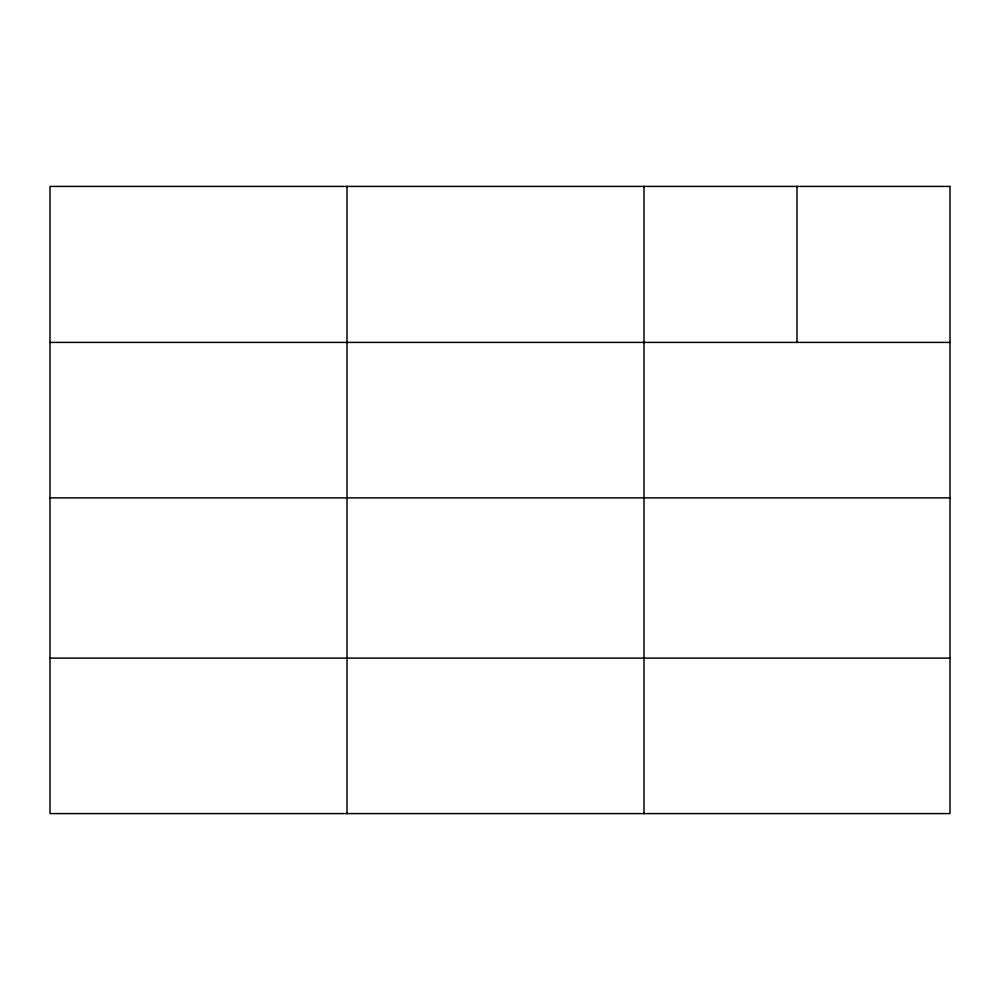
<?xml version="1.0" encoding="UTF-8"?>
<svg xmlns="http://www.w3.org/2000/svg" width="1000" height="1000" viewBox="0 0 1000 1000"><rect width="100%" height="100%" fill="white"/><g stroke="black" fill="none" stroke-linecap="round" stroke-linejoin="round"><path stroke-width="1.5" d="M50 342.4L950 342.4M50 497.887L950 497.887M50 658.1L950 658.1M797 186.412L797 342.4M644 186.412L644 813.587M347 186.412L347 813.587M950 186.412L50 186.412L50 813.587L950 813.587L950 186.412"/></g></svg>
